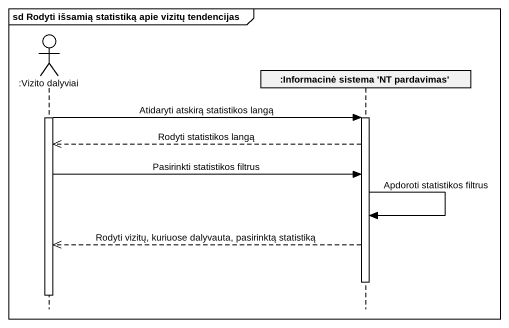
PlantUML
@startuml
mainframe sd Rodyti išsamią statistiką apie vizitų tendencijas
hide footbox
actor ":Vizito dalyviai" as Vizito_dalyviai
participant ":Informacinė sistema 'NT pardavimas'" as Informacinė_sistema_NT

activate Vizito_dalyviai
Vizito_dalyviai -> Informacinė_sistema_NT : Atidaryti atskirą statistikos langą
activate Informacinė_sistema_NT
Informacinė_sistema_NT -->> Vizito_dalyviai : Rodyti statistikos langą
Vizito_dalyviai -> Informacinė_sistema_NT : Pasirinkti statistikos filtrus
Informacinė_sistema_NT -> Informacinė_sistema_NT : Apdoroti statistikos filtrus
Informacinė_sistema_NT -->> Vizito_dalyviai : Rodyti vizitų, kuriuose dalyvauta, pasirinktą statistiką
deactivate Informacinė_sistema_NT
deactivate Vizito_dalyviai
@enduml
